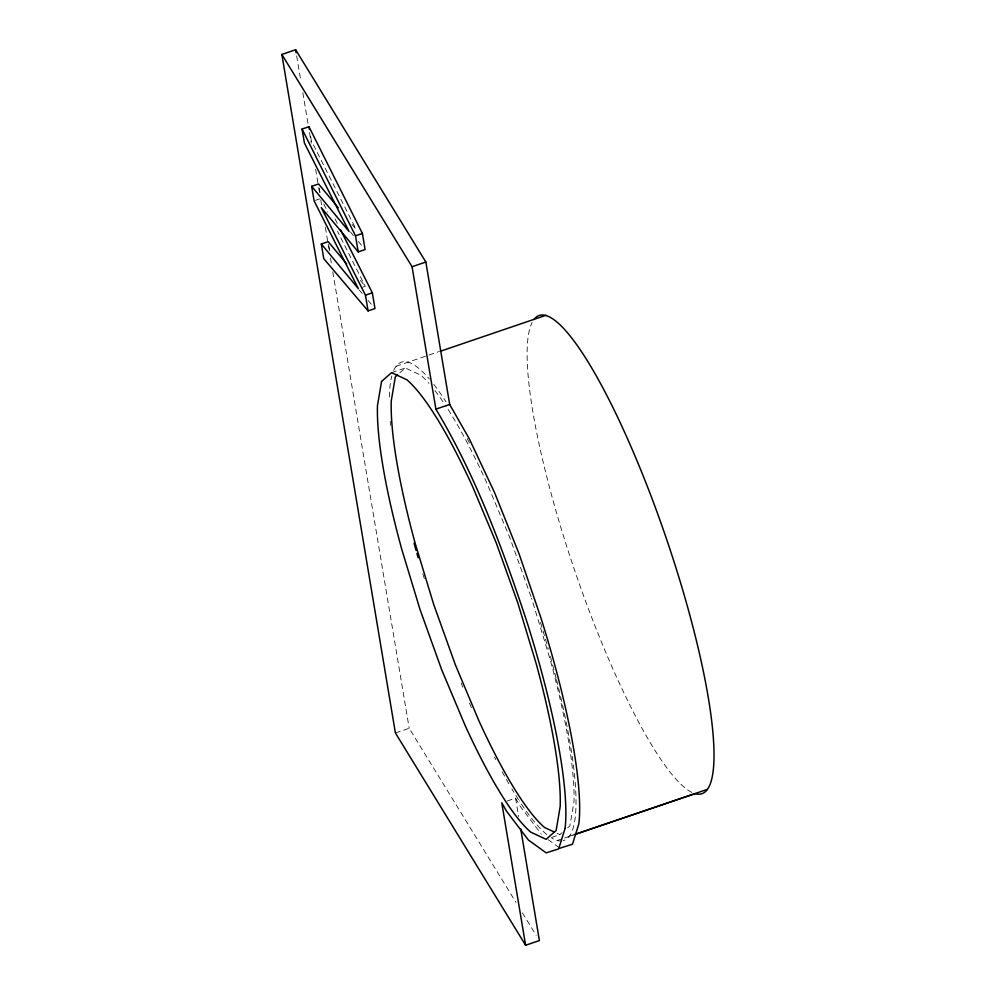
<?xml version="1.0" encoding="UTF-8"?>
<svg xmlns="http://www.w3.org/2000/svg" width="995" height="995" viewBox="0 0 995 995"><rect width="100%" height="100%" fill="white"/><g stroke="black" fill="none" stroke-linecap="round" stroke-linejoin="round"><path stroke-width="0.75" stroke-dasharray="4.97 3.73" d="M399.791 372.876L405.351 367.988L420.636 375.078A250.641 48.17 71.2 0 1 428.969 383.373M551.628 837.429L559.899 834.618L562.125 832.666M567.685 827.778L569.911 825.813L573.991 801.709A242.108 46.529 71.2 0 0 549.849 658.503L531.504 597.995M315.465 200.343L319.594 198.938M362.491 287.244L365.252 286.311L337.579 231.412M396.047 366.309L438.807 351.658M391.57 372.665L405.351 367.988M395.401 732.967L409.181 728.278L515.945 902.328M507.288 800.95L515.559 798.139L520.348 806.522L541.28 834.133M569.202 836.297L573.605 834.805M557.25 840.489L563.108 838.486M564.575 837.989L573.381 835.004M557.113 833.337L559.899 834.618M548.108 839.618L559.961 848.188M359.22 289.993L362.168 293.475M368.075 300.44L372.018 305.079M350.514 232.071L353.436 235.566M358.299 241.399L363.15 247.233M360.377 280.428L365.252 286.311M352.043 224.422L355.974 229.173L311.311 140.705L310.142 133.703M522.412 912.875L536.168 935.288M335.054 218.925L337.815 224.397M323.748 203.963L327.89 212.196M530.994 596.565L509.85 537.723L486.319 481.779A250.641 48.17 71.2 0 0 445.511 405.438M515.559 798.139L518.644 816.522M319.271 188.316L320.004 192.669M328.935 246.051L329.917 251.922M296.659 55.882L300.764 80.384M302.816 92.635L308.45 126.328M309.482 132.459L311.273 143.18M315.626 169.225L318.45 186.065M318.711 187.595L319.482 192.197M320.763 199.858L321.783 205.977M325.377 227.42L327.94 242.743M328.188 244.272L329.221 250.404M330.502 258.053L331.522 264.185M332.803 271.846L409.181 728.278M434.964 390.612A250.641 48.17 71.2 0 1 444.728 404.256M691.886 792.43A252.581 48.544 71.2 0 1 574.7 570.521A252.581 48.544 71.2 0 1 532.126 322.479M561.839 840.912A252.581 48.544 71.2 0 1 551.703 838.014M546.79 834.531A252.581 48.544 71.2 0 1 519.228 800.788M518.519 799.669A252.581 48.544 71.2 0 1 511.878 788.898M508.855 783.737A252.581 48.544 71.2 0 1 501.953 771.349M495.771 759.608A252.581 48.544 71.2 0 1 494.478 757.071M471.406 707.632A252.581 48.544 71.2 0 1 468.546 700.94M462.824 687.159A252.581 48.544 71.2 0 1 461.12 682.943M424.305 578.605A252.581 48.544 71.2 0 1 422.514 572.672M390.6 425.387A252.581 48.544 71.2 0 1 390.239 421.345M389.344 397.042A252.581 48.544 71.2 0 1 391.819 375.961M393.697 370.463A252.581 48.544 71.2 0 1 429.293 378.933M433.758 384.406A252.581 48.544 71.2 0 1 446.021 401.818M467.165 438.534A252.581 48.544 71.2 0 1 469.478 442.999M540.484 622.522A252.581 48.544 71.2 0 1 548.332 649.175M550.372 656.513A252.581 48.544 71.2 0 1 556.056 677.993M556.466 679.585A252.581 48.544 71.2 0 1 563.245 840.651"/><path stroke-width="1.49" d="M565.073 828.387L558.68 848.909L546.18 852.877L528.395 840.016L506.554 811.211L501.778 802.828L525.609 945.25L539.402 940.573L520.696 828.773M397.565 374.829L395.338 376.794L391.259 400.898A242.108 46.529 71.2 0 0 415.4 544.103L433.745 604.599L455.399 664.884L478.918 720.828A250.641 48.17 71.2 0 0 544.613 827.529L554.339 832.044M525.609 945.25L395.401 732.967L281.846 54.426L295.639 49.75L425.848 262.033L449.69 404.467L469.317 438.87L494.627 492.736L519.129 553.991L541.131 618.48A257.058 49.402 71.2 0 1 578.879 823.736L572.473 844.22L559.961 848.188M338.25 207.756L318.549 183.963L311.659 186.301L349.083 231.524L304.42 143.044L302.07 129.039L308.96 126.688L362.404 233.464L365.103 249.558L358.212 251.909L321.261 207.582L365.451 295.167L368.075 310.9L374.978 308.562L372.341 292.816L340.576 229.87M368.075 310.9L323.761 258.663L321.31 243.999L328.201 241.661L346.733 263.986M358.212 251.909L355.513 235.803L362.404 233.464M281.846 54.426L412.067 266.722L425.848 262.033M365.451 295.167L372.341 292.816M440.051 351.359L545.894 315.303M412.067 266.722L435.897 409.144L449.69 404.467M575.073 834.307L707.084 789.47M574.849 834.506L695.132 793.662A252.581 48.544 71.2 0 0 666.327 538.444A252.581 48.544 71.2 0 0 533.929 319.482M321.31 243.999L358.362 288.649L314.084 200.816L311.659 186.301M435.897 409.144C475.908 475.946 503.022 549.476 527.35 623.156A257.058 49.402 71.2 0 1 565.085 828.425M302.07 129.039L355.513 235.803M308.96 126.688L309.433 129.499M295.639 49.75L296.149 52.81M418.174 557.859A252.581 48.544 71.2 0 1 416.917 553.431M416.084 550.484A252.581 48.544 71.2 0 1 414.069 543.183M381.545 381.471L377.478 405.574A242.108 46.529 71.2 0 0 401.619 548.792L419.952 609.288L441.618 669.56L465.138 725.504A250.641 48.17 71.2 0 0 530.82 832.206L546.106 839.307L556.13 830.502L560.197 806.398A242.108 46.529 71.2 0 0 536.056 663.18L517.723 602.684L496.057 542.412L472.538 486.468A250.641 48.17 71.2 0 0 406.855 379.767L391.57 372.665L381.545 381.471"/></g></svg>
